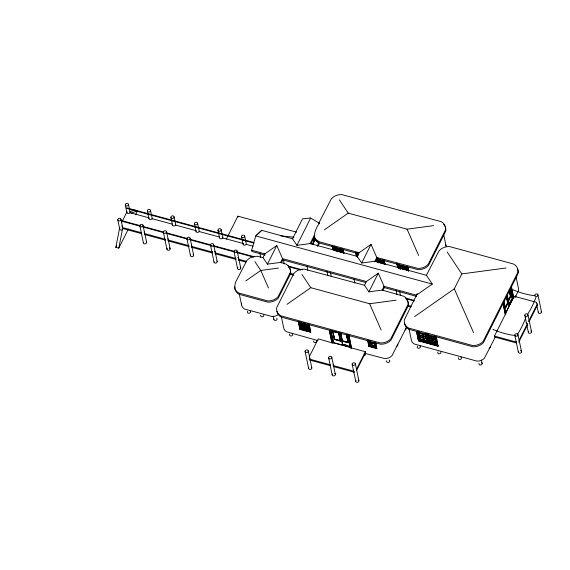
<?xml version="1.0" encoding="UTF-8"?>
<svg xmlns="http://www.w3.org/2000/svg" width="570" height="570" viewBox="0 0 570 570"><rect width="100%" height="100%" fill="white"/><g stroke="black" fill="none" stroke-linecap="round" stroke-linejoin="round"><path stroke-width="0.85" d="M358.537 253.7L320.76 243.397C310.258 240.433 315.025 229.268 319.378 223.226L310.657 218.025L302.513 218.88L292.524 238.759L296.927 245.364L310.18 243.575L357.255 256.415L361.658 263.019L374.91 261.231L426.41 275.281L432.274 284.081L416.421 295.16L384.045 286.332L378.28 273.208L366.389 281.516L364.515 285.257L368.911 291.854L382.171 290.073L403.838 296.272A11.315 9.07 -11.8 0 1 408.049 304.437L390.799 338.787A11.315 9.07 -11.8 0 1 380.389 342.962L280.882 315.823A11.315 9.07 -11.8 0 1 276.678 307.658L293.928 273.308A11.315 9.07 -11.8 0 1 304.337 269.133L364.515 285.257M119.9 227.373A1.61 1.29 -11.8 0 0 119.686 227.679C118.745 230.187 122.415 231.335 122.628 228.485A1.61 1.29 -11.8 0 0 122.742 228.15M235.118 286.931L234.833 288.513A11.315 9.07 -11.8 0 0 239.065 294.298L267.957 302.178A11.315 9.07 -11.8 0 0 278.36 297.996L290.622 273.593A11.315 9.07 -11.8 0 0 288.47 266.981M128.343 229.112L118.781 248.142L115.838 247.344L119.686 227.679M118.781 248.142L122.628 228.485L122.436 227.544A1.61 1.29 -11.8 0 0 122.237 226.269M493.007 329.588L493.071 329.417A46.092 23.228 26.7 0 0 515.123 335.502M265.15 255.082L251.926 251.477L251.662 250.223L255.759 235.93L261.666 230.344L292.524 238.759M513.043 289.724L513.029 289.76A46.092 23.228 26.7 0 0 535.095 295.737M121.46 222.813L126.982 211.826A1.61 1.29 -11.8 0 0 127.83 213.472A1.61 1.29 -11.8 0 0 129.924 212.631L149.048 217.847A1.61 1.29 -11.8 0 0 149.896 219.493A1.61 1.29 -11.8 0 0 151.99 218.652L172.582 224.267A1.61 1.29 -11.8 0 0 173.43 225.912A1.61 1.29 -11.8 0 0 175.524 225.072L196.123 230.686A1.61 1.29 -11.8 0 0 196.971 232.332A1.61 1.29 -11.8 0 0 199.065 231.491L219.664 237.106A1.61 1.29 -11.8 0 0 220.505 238.752A1.61 1.29 -11.8 0 0 222.606 237.911L243.198 243.525M115.838 247.344L116.636 245.756M135.517 214.833L137.505 210.864L134.563 210.059L129.639 211.869M226.319 239.186L237.882 216.165L296.535 232.161M263.005 257.569L257.262 256.293A11.315 9.07 -11.8 0 0 246.853 260.469L235.431 282.506L234.569 287.259A11.315 9.07 -11.8 0 0 238.802 293.037L267.693 300.917A11.315 9.07 -11.8 0 0 278.103 296.742L290.358 272.339A11.315 9.07 -11.8 0 0 286.147 264.166L280.661 262.385L267.408 264.166L263.005 257.569L264.886 253.828L276.778 245.52L282.542 258.645L282.798 259.899L281.302 262.891M267.408 264.166L276.778 245.52M280.661 262.385L282.542 258.645L366.389 281.516M296.927 245.364L310.657 218.025M310.18 243.575L314.163 235.652M310.842 244.038L314.419 236.913M313.386 240.34L314.576 237.968L314.384 237.027M312.21 244.658L315.331 238.445M312.731 244.509L315.459 239.072M317.177 246.112L318.765 242.948A1.61 1.29 -11.8 0 1 317.918 241.302M317.768 246.261L318.958 243.889L318.765 242.948M336.314 249.054L334.64 248.834L334.298 247.181M342.378 252.645L342.114 251.049L342.449 251.491L334.711 249.147L335.053 250.793M335.132 248.969L341.893 251.042L341.53 248.598M301.623 328.007L309.467 330.144L309.261 330.564L301.416 328.42L300.974 324.188L303.326 324.829M308.676 327.059L300.832 324.914L301.038 324.501M301.252 324.736L300.889 322.292M301.423 324.843L302.05 327.828L308.911 329.702L302.15 327.622L301.687 325.385M309.325 324.921L310.721 332.317L299.934 329.375L298.538 321.979M308.213 324.729L309.61 331.427L300.782 329.018L301.195 328.185L299.977 322.328M308.171 326.503L300.932 324.708M358.088 254.106L358.423 254.548L358.188 253.08M357.255 256.415L359.136 252.681L371.02 244.366L376.784 257.49L377.048 258.752L375.545 261.744M309.275 356.735L318.252 338.872L332.859 343.097L333.272 342.264M361.658 263.019L371.02 244.366M340.575 340.703L340.368 341.117L334.241 339.449L332.745 330.871M334.241 339.449L334.447 339.036L340.197 340.689L338.552 332.837L333.721 331.519M340.368 341.117L338.872 332.545M374.91 261.231L376.784 257.49L417.839 268.399A11.315 9.07 -11.8 0 0 428.248 264.224L445.498 229.881A11.315 9.07 -11.8 0 0 441.294 221.709L341.786 194.57A11.315 9.07 -11.8 0 0 331.377 198.752L318.708 223.297L319.378 223.226M383.446 261.787L378.544 260.447L383.482 261.267M378.964 260.269L378.252 258.36M379.563 262.414L383.589 263.283L379.563 262.414L379.242 260.169L379.613 262.314L383.539 263.383M340.112 333.265L342.591 345.128L342.257 340.689L340.725 333.343M368.911 291.854L378.28 273.208M342.05 341.109L348.177 342.777L348.384 342.363M349.054 335.823L351.49 348.177L350.507 347.907L350.928 347.08L341.679 344.558M382.171 290.073L384.045 286.332L384.308 287.586L382.805 290.579M407.101 270.301L406.845 268.705L407.18 269.147L399.335 267.009L399.541 266.596L400.055 269.068M406.211 266.361L406.624 268.698L399.37 266.489L399.784 268.449M356.35 369.581L365.327 351.719L351.597 347.971M370.165 342.171L369.731 340.81M375.359 345.605L375.031 344.031L370.122 342.698L370.407 345.463L375.317 346.802L374.44 342.613M370.55 342.513L374.376 343.888M356.549 370.521L365.52 352.659L365.327 351.719M375.794 343.168L376.77 348.562L368.925 346.418L367.771 340.169M374.483 342.014L375.659 347.664L369.773 346.061L370.194 345.228L369.353 341.195M375.623 346.182L370.721 344.843L370.215 341.259M371.148 344.665L370.614 342.827M374.369 343.796L374.967 343.717M417.219 293.571L404.351 319.877A11.315 9.07 -11.8 0 0 408.562 328.042L472.758 345.555A11.315 9.07 -11.8 0 0 483.168 341.373L517.895 272.232A11.315 9.07 -11.8 0 0 513.684 264.067L449.495 246.554A11.315 9.07 -11.8 0 0 439.085 250.736L426.41 275.281M406.567 327.201L392.06 355.566A8.066 6.47 -11.8 0 1 384.643 358.544L364.095 353.158M426.674 337.169L427.008 337.618L419.264 335.267L419.947 339.919L427.792 342.064L426.118 334.07M426.46 337.262L419.584 335.295L419.036 331.947M436.292 336.984L438.074 346.225L418.458 340.874L416.677 331.64M437.382 344.501L436.962 345.334L419.313 340.518L419.727 339.684L418.295 332.837M420.681 339.121L427.543 340.995L420.575 339.328L419.492 333.379L422.555 334.212L422.919 335.937L419.855 335.103M427.757 334.562L429.082 341.708L436.926 343.845L436.62 344.472L428.768 342.328L427.101 334.341M435.045 336.229L435.836 340.026L427.992 337.882L435.288 339.67M414.682 316.549L454.311 288.833L461.8 273.921L505.982 267.978M428.768 342.328L428.091 337.675M429.509 341.53L436.371 343.404L429.402 341.736L428.319 335.78L431.383 336.621L431.747 338.345L428.676 337.511M435.28 339.578L434.725 336.229M435.551 339.478L436.292 341.516M508.084 300.789L510.314 296.35L510.805 296.486L508.205 301.665M508.426 300.44L510.421 296.471L509.288 291.455M508.333 300.86L510.563 296.421L509.537 291.519M505.348 307.344L507.578 302.905M505.298 307.786L507.685 303.026L506.538 297.526M505.597 307.408L507.827 302.976L506.63 297.262M506.709 296.507L508.07 303.041L505.469 308.22L504.108 301.687M508.582 305.135L511.333 299.656M510.236 289.531L512.181 298.851L508.96 305.278L508.654 303.831M509.274 304.879L512.423 298.594M505.597 313.072L512.672 298.986L512.181 298.851M505.426 313.642L512.914 298.73L510.677 288.014M516.712 341.786A1.61 1.29 -11.8 0 0 516.498 342.1L516.698 343.04L494.632 337.02L494.432 336.079L505.255 314.54L503.089 304.173M510.998 287.323L513.406 298.865L514.411 296.315L536.477 302.328A1.61 1.29 -11.8 0 0 537.325 303.974L537.517 304.914L529.174 321.523M505.255 314.54L505.918 313.778L503.673 303.062M495.33 336.963L484.429 358.152A8.066 6.47 -11.8 0 1 477.012 361.131L414.347 344.038A8.066 6.47 -11.8 0 1 411.333 339.919L409.032 328.897M515.615 296.571L518.508 290.308A8.066 6.47 -11.8 0 0 518.522 288.605L516.221 277.59M518.992 340.468L527.336 323.86A1.61 1.29 -11.8 0 1 526.374 322.549M528.582 321.373L537.325 303.974M518.793 342.2L527.535 324.8L527.336 323.86M261.666 230.344L255.759 235.93L432.274 284.081M324.458 229.767L348.234 213.13L407.08 229.183L433.592 225.627M287.002 304.33L310.785 287.693L369.631 303.746L396.136 300.19M245.777 280.924L260.768 270.451L278.445 268.085M314.17 235.446C314.547 238.652 317.405 241.26 320.497 242.143L359.136 252.681M130.943 213.273L137.505 210.864M525.868 317.205L525.925 317.212A40.256 12.925 -74.7 0 1 517.218 334.661M280.746 235.902L293.913 237.17M312.296 239.77L317.112 241.082M377.048 258.752L418.102 269.66A11.315 9.07 -11.8 0 0 428.512 265.478L445.761 231.135A11.315 9.07 -11.8 0 0 445.049 226.489M338.06 248.399L334.996 247.565L334.733 246.311M338.309 248.47L341.373 249.304M399.727 265.221L402.791 266.062M403.04 266.126L406.104 266.959M380.318 260.169L381.95 260.611M379.228 260.077L382.662 261.01L382.299 259.286M382.94 261.238L379.014 260.162L378.736 258.801M382.043 261.195L379.463 260.497L379.827 262.221M402.612 267.138L405.755 267.993M335.295 248.976L338.359 249.817L338.096 248.556L335.032 247.722L335.559 250.665M342 250.836L342.492 250.971M400.026 266.632L403.09 267.472L402.826 266.219L399.762 265.378L400.496 268.969M406.674 268.598L399.812 266.724L399.342 264.487M339.606 250.515L341.138 250.928M399.435 266.803L399.926 266.938L400.24 268.427M404.337 268.171L405.868 268.584M335.823 250.814L338.886 251.648M339.136 251.719L342.2 252.553M379.955 262.82L383.225 263.711M400.553 268.47L403.617 269.304M404.629 269.582L406.93 270.209M253.792 242.499L126.647 207.822L126.775 208.449L253.928 243.126M253.009 246.204L246.14 244.331A1.61 1.29 -11.8 0 1 243.091 243.86M251.669 250.223L264.886 253.828M282.798 259.899L365.798 282.542M384.308 287.586L416.684 296.421M121.253 220.476L139.928 225.57M142.472 226.269L163.49 231.997M166.013 232.688L187.024 238.417M190.387 239.336L210.565 244.836M213.087 245.528L234.94 251.491M236.621 251.947L254.277 256.764M287.9 265.934L302.193 269.831M405.755 298.082L414.069 300.347M121.382 221.103L140.904 226.433M142.6 226.896L163.618 232.624M166.982 233.543L187.16 239.044M189.682 239.735L211.534 245.698M213.216 246.155L234.234 251.89M237.597 252.802L253.565 257.163M288.876 266.796L300.647 270.002M405.883 298.709L414.205 300.981M122.436 227.544L141.56 232.76M144.011 232.061A1.61 1.29 -11.8 0 1 144.502 233.565L165.093 239.179M168.036 239.984L188.634 245.599L188.827 246.539L168.236 240.925L168.036 239.984A1.61 1.29 -11.8 0 0 167.844 238.702M191.577 246.404L212.168 252.018L212.368 252.959L191.769 247.344L191.577 246.404A1.61 1.29 -11.8 0 0 191.378 245.129M214.626 251.327A1.61 1.29 -11.8 0 1 215.111 252.823L235.709 258.438M237.804 257.597A1.61 1.29 -11.8 0 1 238.652 259.243L246.375 261.352M290.016 273.258L293.45 274.191M407.899 305.406L411.291 306.332M122.628 228.485L141.752 233.7M144.502 233.565L144.695 234.505L165.293 240.12A1.61 1.29 -11.8 0 1 165.507 239.813M215.111 252.823L215.31 253.764L235.909 259.386A1.61 1.29 -11.8 0 1 236.115 259.072M238.652 259.243L238.844 260.184L245.713 262.058M290.216 274.198L293.65 275.132M408.099 306.354L410.642 307.045M494.432 336.079L516.498 342.1M419.456 333.215L422.52 334.056M422.769 334.12L425.833 334.961M431.348 336.464L428.284 335.623L427.928 333.899M431.597 336.528L434.661 337.362L434.297 335.637M422.441 335.602L424.8 336.243M430.485 337.796L433.62 338.651M423.296 336.129L425.868 336.834M429.545 337.839L433.834 339.007M435.38 339.371L435.872 339.499M419.641 335.196L426.503 337.062L425.904 333.82M420.632 339.221L427.493 341.095L426.723 337.07M436.321 343.503L429.452 341.63L428.633 337.704L429.402 341.736M421.038 339.513L428.106 341.437M420.154 339.506L427.999 341.651M428.982 341.915L436.827 344.052M420.567 339.919L436.542 344.273M437.176 344.914L419.52 340.105L417.91 332.395M418.565 340.668L438.18 346.019M332.531 331.284L338.666 332.958M301.224 323.133L304.287 323.967L304.024 322.713M304.537 324.031L307.601 324.871M370.984 342.399L373.435 343.069M370.714 342.527L374.141 343.468M370.5 342.62L374.59 343.796L375.067 345.733L370.828 344.636M300.867 324.394L301.359 324.53M308.391 326.51L301.309 324.636L300.839 322.399M302.52 325.171L304.052 325.591M308.128 326.703L305.064 325.869L305.328 327.123L308.391 327.957L307.707 324.266M375.017 345.833L371.091 344.764L370.35 340.803M370.621 345.049L375.523 346.389M371.034 345.463L374.397 346.375M302.1 327.721L308.969 329.595M302.513 328.014L309.574 329.937M369.032 346.211L376.877 348.356M302 328.406L310.023 330.593M300.034 329.168L310.828 332.111M342.257 340.689L348.006 342.349L346.361 334.497M344.016 344.579L346.489 345.249M343.14 344.487L348.142 345.847M342.805 344.715L350.4 346.788L350.194 347.201L333.521 342.656M350.721 347.493L333.065 342.677L330.479 330.315M318.103 340.611L286.674 331.818A8.066 6.47 -11.8 0 1 283.653 327.7L281.352 316.678M309.246 357.661A1.61 1.29 -11.8 0 1 309.731 359.157L330.329 364.779M333.272 365.577L353.87 371.198L354.063 372.139L333.471 366.524L333.272 365.577A1.61 1.29 -11.8 0 0 333.079 364.301M309.731 359.157L309.93 360.097L330.529 365.719M447.136 251.933L461.8 273.921M339.435 199.942L348.234 213.13M301.986 274.505L310.785 287.693M254.911 261.666L260.768 270.451L268.463 287.971M454.311 288.833L473.528 332.602M407.08 229.183L418.608 255.453M369.631 303.746L381.159 330.016M537.959 294.925A1.61 1.29 -11.8 0 1 535.75 296.443A1.61 1.29 -11.8 0 1 535.408 294.227A1.61 1.29 -11.8 0 1 537.959 294.925L541.5 311.876M537.09 306.489L538.329 312.424M527.97 314.804A1.61 1.29 -11.8 0 1 525.761 316.322A1.61 1.29 -11.8 0 1 525.426 314.113A1.61 1.29 -11.8 0 1 527.97 314.804L531.511 331.761M524.799 315.353L526.374 322.891M526.922 325.527L528.34 332.31M511.475 286.81L513.819 298.039M511.589 288.47L513.577 297.968M510.371 287.964L512.708 299.143M510.378 288.798L512.323 298.124M509.609 290.771L510.805 296.486M517.988 334.69A1.61 1.29 -11.8 0 1 515.772 336.207A1.61 1.29 -11.8 0 1 515.437 333.992A1.61 1.29 -11.8 0 1 517.988 334.69L521.529 351.647M507.321 295.239L509.452 305.406M514.81 335.238L518.351 352.189M504.201 303.254L505.056 307.337M503.652 303.746L505.633 313.229M503.153 303.382L505.497 314.604M481.422 360.14L482.12 363.489M443.823 235.232L446.132 246.254A8.066 6.47 -11.8 0 0 445.605 244.644M436.014 336.371L438.074 346.225M435.38 336.357L435.744 338.067M436.634 342.349L436.991 344.059M435.174 336.77L436.962 345.334M434.946 336.478L436.62 344.472M436.271 343.61L435.501 339.578L428.469 337.597L427.814 334.462M434.461 335.652L435.651 341.394L432.587 340.561L432.224 338.837M436.043 343.283L435.68 341.551L432.616 340.718L432.979 342.442M431.982 338.765L432.338 340.497L429.274 339.656L428.911 337.932M432.73 342.378L432.374 340.653L429.31 339.813L429.666 341.544M427.322 333.97L428.027 337.362M427.194 334.091L427.992 337.882M426.559 333.949L428.348 342.513M427.115 337.411L427.821 340.803M426.218 333.82L427.008 337.618M426.624 337.276L427.443 341.202M425.797 334.027L426.823 338.986L423.759 338.153L423.396 336.428M427.215 340.874L426.859 339.143L423.788 338.309L424.151 340.034M423.154 336.357L423.51 338.088L420.446 337.248L420.09 335.523M423.909 339.969L423.546 338.245L420.482 337.404L420.838 339.136M407.828 267.009L408.661 271.007M407.557 266.418L408.555 271.213M406.923 266.404L407.792 270.586M406.574 266.261L407.415 270.166M406.503 266.61L407.208 270.094M406.26 266.254L406.731 268.491M406.154 266.468L406.895 270.052L403.831 269.218L403.567 267.957M419.812 335.303L420.575 339.328M418.986 332.054L419.584 335.295M419.527 335.096L420.254 339.3L419.463 335.509M418.672 332.41L419.021 334.106M418.373 331.683L419.164 335.474M418.273 331.932L419.947 339.919M417.347 331.099L419.313 340.518M416.577 331.847L418.458 340.874M399.983 266.831L400.446 269.068M399.292 264.594L399.755 266.831M398.879 264.843L399.335 267.009M398.658 264.466L399.378 267.921M398.48 264.416L399.178 267.765M398.095 263.995L398.972 268.178M397.889 264.409L398.758 268.598M396.87 263.269L397.539 266.468M396.763 263.475L397.603 267.472M399.627 291.391L400.496 295.581M396.107 290.28L396.984 294.505M384.137 259.856L385.035 264.174M384.03 260.062L384.928 264.38M383.546 260.761L383.881 262.371M383.874 263.148L383.111 261.345L383.482 263.49M383.168 260.369L384.009 264.402M382.955 260.162L383.66 263.511M382.463 259.3L382.89 261.338M382.897 261.43L383.261 263.162M378.537 258.231L379.242 262.392L378.822 260.39M378.644 260.241L379.136 262.599M378.124 258.445L378.544 260.447M378.053 258.823L378.751 262.171M377.867 258.737L378.715 262.777M377.49 258.345L378.338 262.385M377.283 258.759L378.131 262.798M376.649 259.443L377.012 261.167M376.542 259.649L377.084 262.236M358.088 253.294L358.373 254.655M357.668 253.5L357.946 254.833M357.461 253.208L357.981 255.716M357.276 253.123L357.611 254.74M356.898 252.731L357.568 255.959M375.509 342.513L376.77 348.562M356.692 253.144L357.533 257.177M375.024 343.211L375.872 347.251L369.987 345.648L368.975 340.803M355.872 252.959L356.592 256.415M355.766 253.166L356.492 256.621M374.134 342.328L374.419 343.689M374.084 342.435L374.739 345.612M370.949 342.948L371.305 344.679M370.301 342.841L370.721 344.843M369.602 340.903L370.023 342.905M369.538 341.28L370.407 345.463M368.761 341.216L369.773 346.061M367.664 340.376L368.925 346.418M354.006 278.951L354.882 283.133M343.097 249.354L343.931 253.351M342.99 249.56L343.824 253.557M342.192 248.748L342.898 252.211M342.556 251.285L342.898 252.938M341.843 248.606L342.684 252.51M341.772 248.955L342.477 252.439M341.48 248.705L341.943 250.942L335.082 249.069L334.668 246.732M341.43 248.805L342.164 252.396L339.1 251.555L338.837 250.301M335.196 249.282L335.509 250.772M334.405 246.19L335.245 250.301M333.999 246.461L334.604 249.354M333.927 246.81L334.647 250.266M333.92 247.601L334.269 249.275M333.365 246.34L334.241 250.522M333.158 246.753L333.856 250.102M332.139 245.613L332.973 249.61M332.039 245.82L332.873 249.817M355.352 363.788A1.61 1.29 -11.8 0 1 353.136 365.306A1.61 1.29 -11.8 0 1 352.802 363.097A1.61 1.29 -11.8 0 1 355.352 363.788L358.893 380.746M348.776 335.196L351.49 348.177M348.135 335.132L348.477 336.785M348.826 338.43L349.688 342.549M348.277 336.621L350.229 345.94M347.757 334.725L350.507 347.907M347.536 334.49L350.229 347.358M346.745 335.224L348.284 342.57L342.15 340.903L340.618 333.55M346.474 334.618L348.177 342.777M352.174 364.337L355.723 381.294M330.472 272.531L331.341 276.714M340.725 332.958L342.363 340.81M326.952 271.413L327.828 275.638M332.916 331.298L334.554 339.15M333.251 333.322L334.106 337.397M331.042 330.785L333.557 342.812M330.693 329.923L331.405 333.315M331.754 335.01L333.172 341.793M330.101 329.909L332.859 343.097M329.446 330.472L331.982 342.62M329.339 330.678L331.875 342.827M331.811 357.369A1.61 1.29 -11.8 0 1 329.603 358.886A1.61 1.29 -11.8 0 1 329.268 356.67A1.61 1.29 -11.8 0 1 331.811 357.369L333.386 364.907M333.585 365.847L335.352 374.326M328.641 357.917L332.182 374.868M306.931 266.105L307.807 270.294M309.054 324.33L310.721 332.317M308.42 324.309L309.816 331.006L300.988 328.605L299.763 322.741M308.954 327.672L309.296 329.325M307.821 323.653L309.261 330.564M307.757 324.166L308.071 325.655M308.292 326.717L308.911 329.702M308.691 329.375L308.427 328.113L305.363 327.28L305.62 328.534M304.822 325.798L305.085 327.059L302.014 326.218L301.758 324.964M305.377 328.47L305.114 327.216L302.05 326.375L302.314 327.636M308.277 350.949A1.61 1.29 -11.8 0 1 306.062 352.467A1.61 1.29 -11.8 0 1 305.727 350.251A1.61 1.29 -11.8 0 1 308.277 350.949L309.852 358.48M310.222 360.276L311.818 367.899M300.789 322.499L301.73 327.8L300.974 324.188M300.226 322.029L300.832 324.914M300.155 322.378L301.416 328.42M299.207 321.48L300.782 329.018M305.1 351.498L308.641 368.448M298.267 321.387L299.934 329.375M283.39 259.685L284.266 263.874M273.187 316.058L273.885 319.407M259.856 253.265L260.732 257.455M244.68 236.123A1.61 1.29 -11.8 0 1 242.471 237.64A1.61 1.29 -11.8 0 1 242.136 235.424A1.61 1.29 -11.8 0 1 244.68 236.123L246.44 244.551M242.863 239.521L242.998 240.148M237.882 216.165L238.082 217.106M241.509 236.671L243.084 244.202M237.191 251.035A1.61 1.29 -11.8 0 1 234.983 252.553A1.61 1.29 -11.8 0 1 234.641 250.337A1.61 1.29 -11.8 0 1 237.191 251.035L238.766 258.566M239.136 260.355L240.732 267.986M234.021 251.584L237.562 268.534M239.272 293.899L241.573 304.921M221.146 229.703A1.61 1.29 -11.8 0 1 218.937 231.213A1.61 1.29 -11.8 0 1 218.595 229.005A1.61 1.29 -11.8 0 1 221.146 229.703L222.906 238.125M219.329 233.102L219.457 233.729M217.975 230.244L219.543 237.783M213.65 244.615A1.61 1.29 -11.8 0 1 211.441 246.126A1.61 1.29 -11.8 0 1 211.107 243.917A1.61 1.29 -11.8 0 1 213.65 244.615L215.225 252.147M215.424 253.087L217.198 261.566M210.48 245.157L214.021 262.115M197.605 223.283A1.61 1.29 -11.8 0 1 195.396 224.794A1.61 1.29 -11.8 0 1 195.061 222.585A1.61 1.29 -11.8 0 1 197.605 223.283L199.379 231.755M195.788 226.682L195.923 227.309M194.434 223.825L196.009 231.363M190.116 238.189A1.61 1.29 -11.8 0 1 187.908 239.706A1.61 1.29 -11.8 0 1 187.566 237.498A1.61 1.29 -11.8 0 1 190.116 238.189L191.691 245.727M192.061 247.515L193.658 255.146M186.946 238.737L190.487 255.695M174.071 216.857A1.61 1.29 -11.8 0 1 171.855 218.374A1.61 1.29 -11.8 0 1 171.52 216.165A1.61 1.29 -11.8 0 1 174.071 216.857L175.838 225.335M172.254 220.262L172.382 220.889M170.893 217.405L172.468 224.943M166.575 231.769A1.61 1.29 -11.8 0 1 164.367 233.287A1.61 1.29 -11.8 0 1 164.032 231.078A1.61 1.29 -11.8 0 1 166.575 231.769L168.15 239.307M168.528 241.096L170.117 248.727M163.405 232.318L166.946 249.275M150.53 210.437A1.61 1.29 -11.8 0 1 148.321 211.955A1.61 1.29 -11.8 0 1 147.979 209.746A1.61 1.29 -11.8 0 1 150.53 210.437L152.304 218.916M148.713 213.843L148.841 214.47M147.359 210.986L148.934 218.524M143.041 225.349A1.61 1.29 -11.8 0 1 140.833 226.867A1.61 1.29 -11.8 0 1 140.491 224.658A1.61 1.29 -11.8 0 1 143.041 225.349L144.616 232.888M144.987 234.676L146.583 242.307M139.871 225.898L143.412 242.856M128.464 204.416A1.61 1.29 -11.8 0 1 126.255 205.934A1.61 1.29 -11.8 0 1 125.913 203.725A1.61 1.29 -11.8 0 1 128.464 204.416L130.16 212.553M125.293 204.965L126.868 212.503M120.975 219.329A1.61 1.29 -11.8 0 1 118.76 220.846A1.61 1.29 -11.8 0 1 118.425 218.638A1.61 1.29 -11.8 0 1 120.975 219.329L122.55 226.867M117.798 219.878L119.672 228.827M121.588 225.898A1.61 1.29 -11.8 0 1 121.944 226.048M515.508 295.802A1.61 1.29 -11.8 0 1 515.494 297.39M292.082 333.6A1.61 1.29 -11.8 0 1 292.36 335.409A1.61 1.29 -11.8 0 1 290.116 335.794A1.61 1.29 -11.8 0 1 289.838 333.992M482.021 363.168A1.61 1.29 -11.8 0 1 480.524 365.064A1.61 1.29 -11.8 0 1 479.064 363.361M481.522 362.67A1.61 1.29 -11.8 0 1 481.814 362.891M318.958 243.889A1.61 1.29 -11.8 0 1 318.602 243.739M316.728 340.689A1.61 1.29 -11.8 0 1 315.231 342.591A1.61 1.29 -11.8 0 1 313.778 340.889M389.153 360.076A1.61 1.29 -11.8 0 1 389.51 361.786A1.61 1.29 -11.8 0 1 387.415 362.378A1.61 1.29 -11.8 0 1 386.695 360.774M365.057 353.649A1.61 1.29 -11.8 0 1 363.56 355.83M419.755 345.819A1.61 1.29 -11.8 0 1 420.033 347.629A1.61 1.29 -11.8 0 1 417.789 348.014A1.61 1.29 -11.8 0 1 417.518 346.211M397.554 344.159A1.61 1.29 -11.8 0 1 396.471 346.311M405.662 328.014A1.61 1.29 -11.8 0 1 404.985 330.051M460.923 357.048A1.61 1.29 -11.8 0 1 461.28 358.758A1.61 1.29 -11.8 0 1 459.192 359.349A1.61 1.29 -11.8 0 1 458.472 357.746M490.435 346.403A1.61 1.29 -11.8 0 1 489.153 348.277M440.852 351.939A1.61 1.29 -11.8 0 1 439.149 353.842A1.61 1.29 -11.8 0 1 438.109 351.825M277.875 314.818A8.066 6.47 -11.8 0 1 271.947 316.5L244.594 309.04A8.066 6.47 -11.8 0 1 241.594 303.219M144.809 234.17A1.61 1.29 -11.8 0 1 144.695 234.505M212.168 252.018A1.61 1.29 -11.8 0 1 212.382 251.712M188.634 245.599A1.61 1.29 -11.8 0 1 188.848 245.292M443.61 224.516A11.315 9.07 -11.8 0 1 444.65 225.798M404.593 323.518A11.315 9.07 -11.8 0 0 408.825 329.296L473.022 346.809A11.315 9.07 -11.8 0 0 483.431 342.627L518.159 273.486A11.315 9.07 -11.8 0 0 517.446 268.848M276.913 311.298A11.315 9.07 -11.8 0 0 281.145 317.077L380.646 344.223A11.315 9.07 -11.8 0 0 391.056 340.041L408.312 305.698A11.315 9.07 -11.8 0 0 406.709 299.692M310.044 359.763A1.61 1.29 -11.8 0 1 309.93 360.097M354.063 372.139A1.61 1.29 -11.8 0 1 354.276 371.832M333.578 366.182A1.61 1.29 -11.8 0 1 333.471 366.524M537.517 304.914A1.61 1.29 -11.8 0 1 537.161 304.772M527.535 324.8A1.61 1.29 -11.8 0 1 527.172 324.651M238.958 259.849A1.61 1.29 -11.8 0 1 238.844 260.184M215.424 253.429A1.61 1.29 -11.8 0 1 215.31 253.764M191.883 247.01A1.61 1.29 -11.8 0 1 191.769 247.344M188.827 246.539A1.61 1.29 -11.8 0 1 189.041 246.233M168.342 240.59A1.61 1.29 -11.8 0 1 168.236 240.925M146.269 241.701A1.61 1.29 -11.8 0 1 145.4 243.81A1.61 1.29 -11.8 0 1 143.412 242.514M169.518 247.9A1.61 1.29 -11.8 0 1 169.796 249.71A1.61 1.29 -11.8 0 1 167.552 250.095A1.61 1.29 -11.8 0 1 167.274 248.292M193.551 254.826A1.61 1.29 -11.8 0 1 192.061 256.721A1.61 1.29 -11.8 0 1 190.601 255.018M193.059 254.327A1.61 1.29 -11.8 0 1 193.351 254.548M216.885 260.967A1.61 1.29 -11.8 0 1 216.009 263.069A1.61 1.29 -11.8 0 1 214.028 261.772M240.134 267.166A1.61 1.29 -11.8 0 1 240.405 268.969A1.61 1.29 -11.8 0 1 238.167 269.361A1.61 1.29 -11.8 0 1 237.889 267.551M521.215 351.042A1.61 1.29 -11.8 0 1 520.132 353.193A1.61 1.29 -11.8 0 1 518.472 351.519M520.567 350.678A1.61 1.29 -11.8 0 1 520.923 350.821M530.912 330.935A1.61 1.29 -11.8 0 1 531.183 332.745A1.61 1.29 -11.8 0 1 528.946 333.129A1.61 1.29 -11.8 0 1 528.668 331.327M541.187 311.277A1.61 1.29 -11.8 0 1 540.317 313.379A1.61 1.29 -11.8 0 1 538.329 312.082M535.942 297.383A40.256 12.925 -74.7 0 1 527.977 313.642M311.505 367.301A1.61 1.29 -11.8 0 1 310.422 369.453A1.61 1.29 -11.8 0 1 308.762 367.778M334.754 373.5A1.61 1.29 -11.8 0 1 335.025 375.309A1.61 1.29 -11.8 0 1 332.787 375.694A1.61 1.29 -11.8 0 1 332.51 373.884M358.288 379.919A1.61 1.29 -11.8 0 1 358.566 381.729A1.61 1.29 -11.8 0 1 356.321 382.114A1.61 1.29 -11.8 0 1 356.043 380.311M249.988 310.814A1.61 1.29 -11.8 0 1 250.259 312.624A1.61 1.29 -11.8 0 1 248.021 313.008A1.61 1.29 -11.8 0 1 247.743 311.206M263.725 314.932A1.61 1.29 -11.8 0 1 262.228 316.827A1.61 1.29 -11.8 0 1 260.775 315.125M276.749 318.26A1.61 1.29 -11.8 0 1 275.873 320.361A1.61 1.29 -11.8 0 1 273.885 319.065M341.409 249.461L338.338 248.627L338.601 249.881L341.665 250.715L341.409 249.461M406.132 267.116L403.068 266.283L403.332 267.537L406.396 268.377L406.132 267.116M338.594 250.237L335.531 249.396L335.794 250.658L338.858 251.491L338.594 250.237M403.325 267.893L400.261 267.059L400.518 268.313L403.589 269.147L403.325 267.893M425.868 335.117L422.798 334.277L423.161 336.008L426.225 336.841L425.868 335.117M434.689 337.518L431.625 336.685L431.989 338.416L435.053 339.25L434.689 337.518M338.765 332.752L332.638 331.077L334.341 339.243L340.475 340.91L338.765 332.752M304.323 324.123L301.259 323.29L301.523 324.544L304.587 325.377L304.323 324.123M307.629 325.028L304.565 324.188L304.829 325.449L307.893 326.282L307.629 325.028"/></g></svg>
